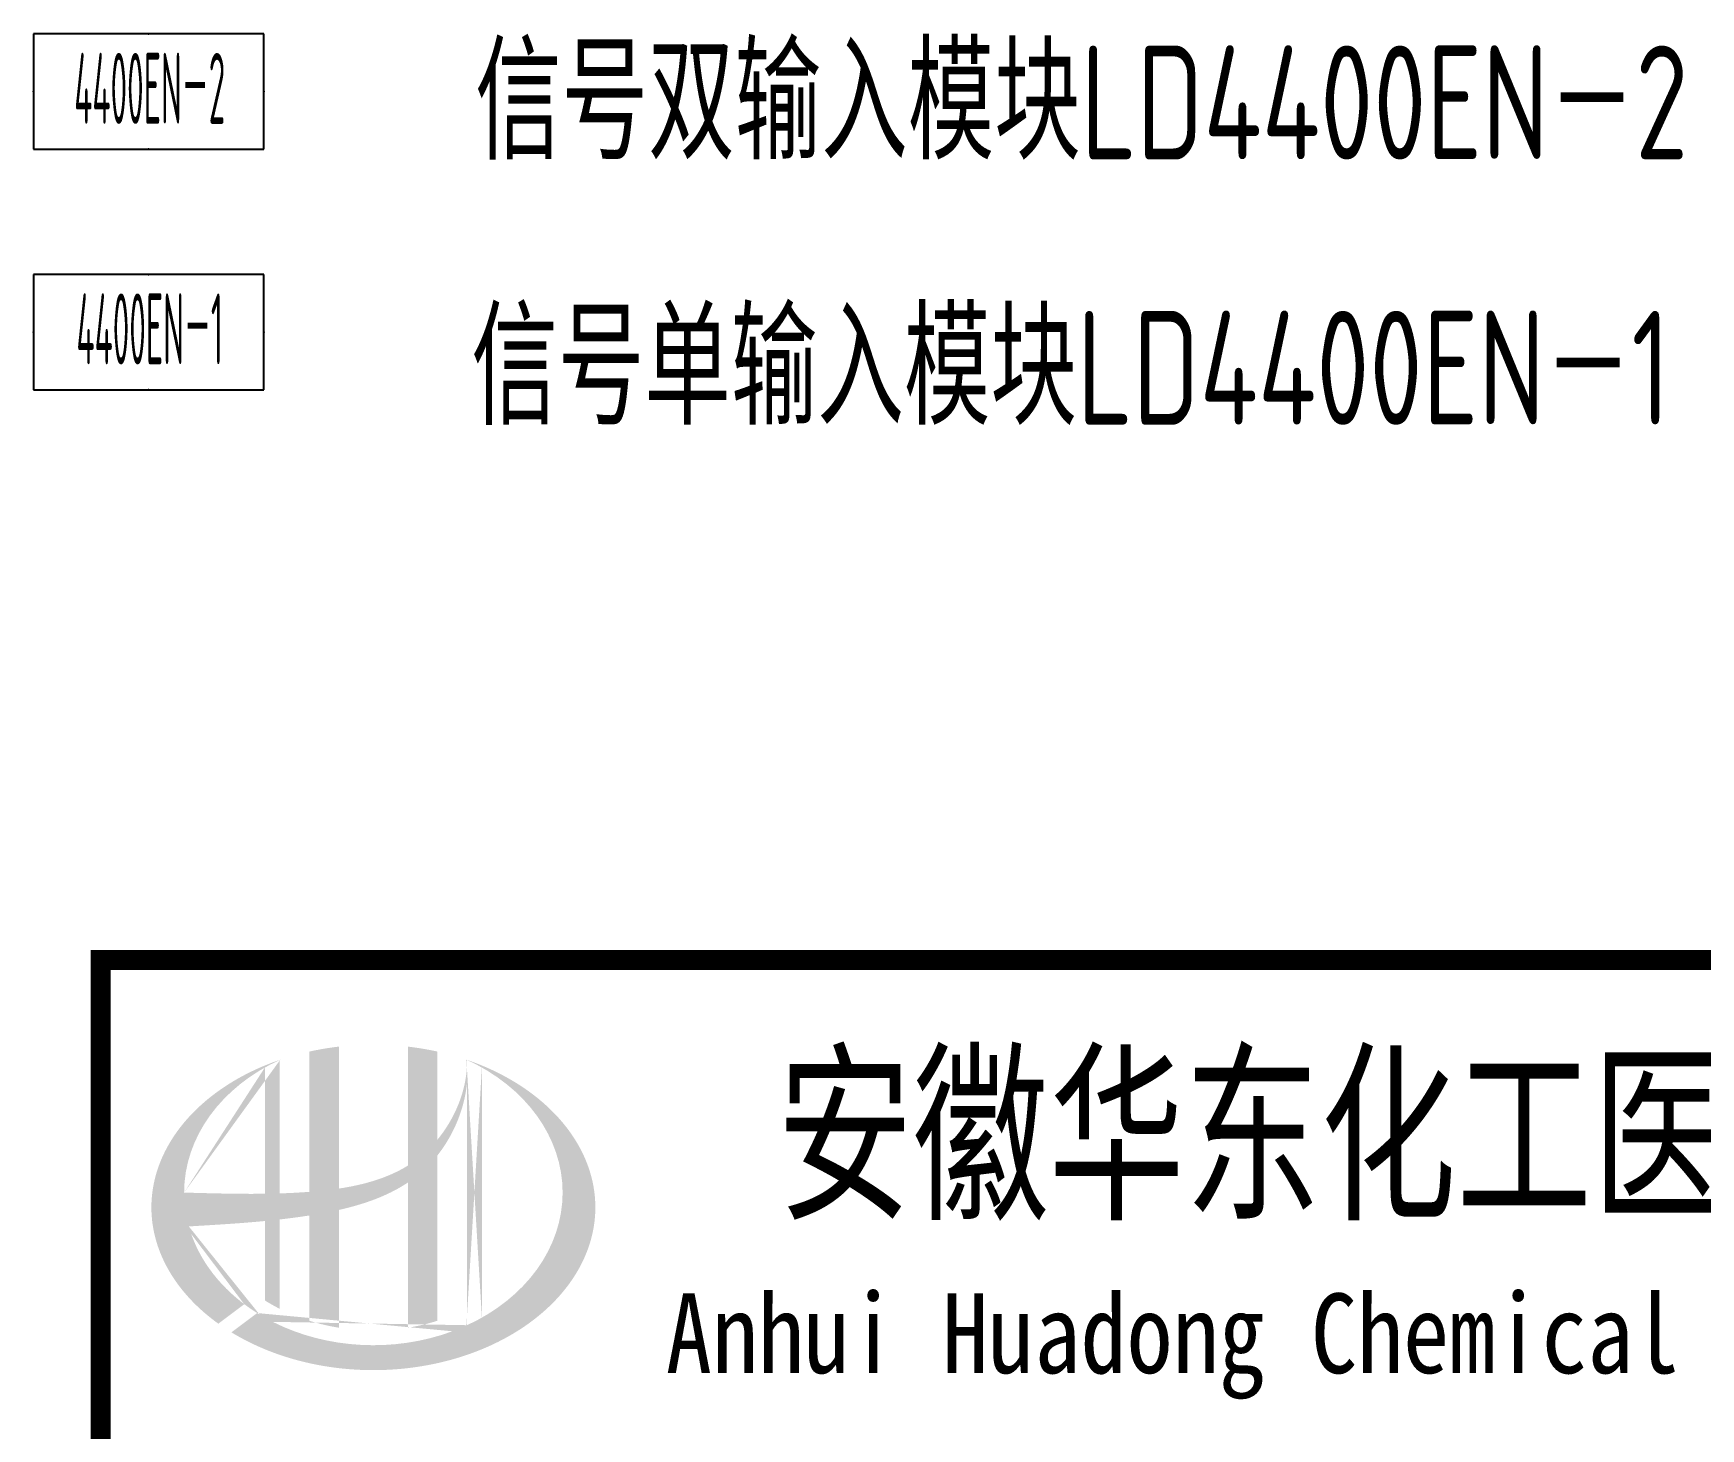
# Model space of a CAD drawing. Extents: x 6250600 to 6678662, y -692028 to -290561.
# Drawn here: x 6584201 to 6590059, y -367026 to -362122 of the extents above; entities that cross this region are included whole.
import ezdxf
from ezdxf.enums import TextEntityAlignment as Align

# ---------------------------------------------------------------- set-up
doc = ezdxf.new("R2010")
doc.units = 0
doc.header["$LTSCALE"] = 1000
doc.header["$MEASUREMENT"] = 0
doc.layers.get('0').update_dxf_attribs({"linetype": 'CONTINUOUS'})
doc.styles.add('_TEL_DIM', font='sceie.shx', dxfattribs={"width": 0.8, "height": 3.5, "bigfont": 'sceic.shx'})
doc.styles.add('ECEC_TQ_S', font='')
doc.styles.add('sceie', font='sceie.shx', dxfattribs={"width": 0.7, "bigfont": 'sceic.shx'})
doc.styles.get('ECEC_TQ_S').set_extended_font_data('SimSun')

# ---------------------------------------------------------------- blocks, each defined once
blk = doc.blocks.new('$equip$00001928')
for p, q in [((0.65, 0.65), (-0.65, 0.65)), ((-0.65, 0.65), (-0.65, 0)), ((0.65, 0), (0.65, 0.65)), ((-0.65, 0), (0.65, 0))]:
    blk.add_line(p, q)
for p in [(0, 0.65), (-0.65, 0.325), (0.65, 0.325), (0, 0)]:
    blk.add_point(p)
at = {"color": 7, "style": '_TEL_DIM'}
blk.add_attdef('$TEXT$', text='', height=0.34, dxfattribs=at).set_placement((0.0062, 0.343), align=Align.MIDDLE_CENTER)
at = {"color": 7, "style": '_TEL_DIM', "flags": 1}
blk.add_attdef('A', text='', height=0.00002, dxfattribs=at).set_placement((0, 0), align=Align.MIDDLE_CENTER)

msp = doc.modelspace()

# ---------------------------------------------------------------- hatches: boundary and pattern name
h = msp.add_hatch(color=256)
edge = h.paths.add_edge_path()
edge.add_spline(control_points=[(6585274.2, -366257.1), (6585280.3, -366255.7), (6585286.4, -366254.3), (6585335.5, -366242.4), (6585378.1, -366229.4), (6585453.1, -366198.3), (6585486, -366181.3), (6585516.8, -366160.7)], knot_values=[61.629012, 61.629012, 61.629012, 61.629012, 63.330431, 63.330431, 75.353634, 75.353634, 85.398649, 85.398649, 85.398649, 85.398649], degree=3, periodic=0)
edge.add_line((6585516.8, -366160.7), (6585516.8, -366670.9))
edge.add_spline(control_points=[(6585516.8, -366670.9), (6585534, -366668.2), (6585551, -366664.9), (6585585.8, -366656.8), (6585603.5, -366652), (6585620.8, -366646.5)], knot_values=[4.908456, 4.908456, 4.908456, 4.908456, 4.992821, 4.992821, 5.083034, 5.083034, 5.083034, 5.083034], degree=3, periodic=0)
edge.add_line((6585620.8, -366646.5), (6585620.8, -366065.1))
edge.add_spline(control_points=[(6585620.8, -366065.1), (6585629.5, -366054.1), (6585637.7, -366042.8), (6585663.8, -366003.1), (6585679.4, -365973.2), (6585708.7, -365900.4), (6585719.9, -365856.6), (6585724.6, -365811.3), (6585724.7, -365810), (6585724.8, -365808.7)], knot_values=[97.991744, 97.991744, 97.991744, 97.991744, 101.64219, 101.64219, 110.337975, 110.337975, 121.934322, 121.934322, 122.270691, 122.270691, 122.270691, 122.270691], degree=3, periodic=0)
edge.add_line((6585724.8, -365808.7), (6585724.8, -365738.3))
edge.add_spline(control_points=[(6585724.8, -365738.3), (6585724.8, -365746), (6585724.4, -365753.6), (6585723.8, -365761.3)], knot_values=[126.194075, 126.194075, 126.194075, 126.194075, 128.396762, 128.396762, 128.396762, 128.396762], degree=3, periodic=0)
edge.add_spline(control_points=[(6585723.8, -365761.3), (6585723.4, -365767.5), (6585722.7, -365773.7), (6585722, -365780)], knot_values=[124.417049, 124.417049, 124.417049, 124.417049, 126.194075, 126.194075, 126.194075, 126.194075], degree=3, periodic=0)
edge.add_spline(control_points=[(6585722, -365780), (6585720.8, -365789.1), (6585719.4, -365798.2), (6585717.6, -365807.3)], knot_values=[121.80529, 121.80529, 121.80529, 121.80529, 124.417049, 124.417049, 124.417049, 124.417049], degree=3, periodic=0)
edge.add_spline(control_points=[(6585717.6, -365807.3), (6585715.2, -365819.5), (6585712.2, -365831.6), (6585708.8, -365843.6)], knot_values=[118.31574, 118.31574, 118.31574, 118.31574, 121.80529, 121.80529, 121.80529, 121.80529], degree=3, periodic=0)
edge.add_spline(control_points=[(6585708.8, -365843.6), (6585705.3, -365855.7), (6585701.2, -365867.7), (6585696.7, -365879.6)], knot_values=[114.795988, 114.795988, 114.795988, 114.795988, 118.31574, 118.31574, 118.31574, 118.31574], degree=3, periodic=0)
edge.add_spline(control_points=[(6585696.7, -365879.6), (6585692.2, -365891.3), (6585687.2, -365902.8), (6585681.8, -365914.2)], knot_values=[111.329641, 111.329641, 111.329641, 111.329641, 114.795988, 114.795988, 114.795988, 114.795988], degree=3, periodic=0)
edge.add_spline(control_points=[(6585681.8, -365914.2), (6585676.2, -365925.7), (6585670.2, -365937.1), (6585663.8, -365948.1)], knot_values=[107.79529, 107.79529, 107.79529, 107.79529, 111.329641, 111.329641, 111.329641, 111.329641], degree=3, periodic=0)
edge.add_spline(control_points=[(6585663.8, -365948.1), (6585657.5, -365959), (6585650.7, -365969.5), (6585643.6, -365979.8)], knot_values=[104.343579, 104.343579, 104.343579, 104.343579, 107.79529, 107.79529, 107.79529, 107.79529], degree=3, periodic=0)
edge.add_spline(control_points=[(6585643.6, -365979.8), (6585636.4, -365990.2), (6585628.8, -366000.2), (6585620.8, -366009.9)], knot_values=[100.8507, 100.8507, 100.8507, 100.8507, 104.343579, 104.343579, 104.343579, 104.343579], degree=3, periodic=0)
edge.add_line((6585620.8, -366009.9), (6585620.8, -365700.6))
edge.add_spline(control_points=[(6585620.8, -365700.6), (6585586.8, -365693.1), (6585552, -365687.2), (6585516.8, -365683.1)], knot_values=[4.423999, 4.423999, 4.423999, 4.423999, 4.558741, 4.558741, 4.558741, 4.558741], degree=3, periodic=0)
edge.add_line((6585516.8, -365683.1), (6585516.8, -366101.2))
edge.add_spline(control_points=[(6585516.8, -366101.2), (6585444.9, -366145.8), (6585360.7, -366169), (6585274.2, -366182)], knot_values=[63.246215, 63.246215, 63.246215, 63.246215, 87.689124, 87.689124, 87.689124, 87.689124], degree=3, periodic=0)
edge.add_line((6585274.2, -366182), (6585274.2, -365683.1))
edge.add_spline(control_points=[(6585274.2, -365683.1), (6585239, -365687.2), (6585204.2, -365693.1), (6585170.2, -365700.6)], knot_values=[4.866038, 4.866038, 4.866038, 4.866038, 5.000777, 5.000777, 5.000777, 5.000777], degree=3, periodic=0)
edge.add_line((6585170.2, -365700.6), (6585170.2, -366193.5))
edge.add_spline(control_points=[(6585170.2, -366193.5), (6585168.5, -366193.6), (6585133.6, -366196.2), (6585098.9, -366198), (6585066.2, -366199)], knot_values=[43.657356, 43.657356, 43.657356, 43.657356, 44.134253, 53.497092, 53.497092, 53.497092, 53.497092], degree=3, periodic=0)
edge.add_line((6585066.2, -366199), (6585066.2, -365729.9))
edge.add_spline(control_points=[(6585066.2, -365729.9), (6585049.1, -365735.7), (6585032.4, -365742), (6585016, -365748.8)], knot_values=[5.14157, 5.14157, 5.14157, 5.14157, 5.212921, 5.212921, 5.212921, 5.212921], degree=3, periodic=0)
edge.add_spline(control_points=[(6585016, -365748.8), (6585009.1, -365751.6), (6585002.2, -365754.5), (6584970, -365768.7), (6584945.5, -365780.9), (6584922, -365794.1)], knot_values=[5.212921, 5.212921, 5.212921, 5.212921, 5.24296, 5.24296, 5.355623, 5.355623, 5.355623, 5.355623], degree=3, periodic=0)
edge.add_spline(control_points=[(6584922, -365794.1), (6584907.1, -365802.5), (6584892.7, -365811.2), (6584878.7, -365820.3)], knot_values=[5.355623, 5.355623, 5.355623, 5.355623, 5.426974, 5.426974, 5.426974, 5.426974], degree=3, periodic=0)
edge.add_spline(control_points=[(6584878.7, -365820.3), (6584871.3, -365825.2), (6584864, -365830.1), (6584850.5, -365839.6), (6584844.2, -365844.1), (6584838.1, -365848.7)], knot_values=[5.426974, 5.426974, 5.426974, 5.426974, 5.464765, 5.464765, 5.498325, 5.498325, 5.498325, 5.498325], degree=3, periodic=0)
edge.add_spline(control_points=[(6584838.1, -365848.7), (6584812, -365868.3), (6584788, -365889.1), (6584766.1, -365911.1)], knot_values=[5.498325, 5.498325, 5.498325, 5.498325, 5.641027, 5.641027, 5.641027, 5.641027], degree=3, periodic=0)
edge.add_spline(control_points=[(6584766.1, -365911.1), (6584759.1, -365918.1), (6584752.3, -365925.2), (6584731.9, -365947.8), (6584719, -365963.6), (6584707.2, -365979.8)], knot_values=[5.641027, 5.641027, 5.641027, 5.641027, 5.686569, 5.686569, 5.783729, 5.783729, 5.783729, 5.783729], degree=3, periodic=0)
edge.add_spline(control_points=[(6584707.2, -365979.8), (6584692.1, -366000.6), (6584678.8, -366022), (6584665.7, -366047), (6584664, -366050.1), (6584662.5, -366053.3)], knot_values=[5.783729, 5.783729, 5.783729, 5.783729, 5.908374, 5.908374, 5.92643, 5.92643, 5.92643, 5.92643], degree=3, periodic=0)
edge.add_spline(control_points=[(6584662.5, -366053.3), (6584650, -366078.4), (6584640, -366104.1), (6584632.4, -366130)], knot_values=[5.92643, 5.92643, 5.92643, 5.92643, 6.069132, 6.069132, 6.069132, 6.069132], degree=3, periodic=0)
edge.add_spline(control_points=[(6584632.4, -366130), (6584629.2, -366141.1), (6584626.5, -366152.3), (6584621.1, -366178.4), (6584618.8, -366193.5), (6584617.4, -366208.6)], knot_values=[6.069132, 6.069132, 6.069132, 6.069132, 6.130179, 6.130179, 6.211834, 6.211834, 6.211834, 6.211834], degree=3, periodic=0)
edge.add_spline(control_points=[(6584617.4, -366208.6), (6584616.1, -366221.7), (6584615.5, -366234.9), (6584615.5, -366248.1)], knot_values=[6.211834, 6.211834, 6.211834, 6.211834, 6.283185, 6.283185, 6.283185, 6.283185], degree=3, periodic=0)
edge.add_spline(control_points=[(6584615.5, -366248.1), (6584615.5, -366257.4), (6584615.8, -366266.8), (6584616.5, -366276.1)], knot_values=[6.283185, 6.283185, 6.283185, 6.283185, 6.333655, 6.333655, 6.333655, 6.333655], degree=3, periodic=0)
edge.add_spline(control_points=[(6584616.5, -366276.1), (6584617.7, -366294.7), (6584620.2, -366313.3), (6584624, -366331.9)], knot_values=[6.333655, 6.333655, 6.333655, 6.333655, 6.434594, 6.434594, 6.434594, 6.434594], degree=3, periodic=0)
edge.add_spline(control_points=[(6584624, -366331.9), (6584624.2, -366333.1), (6584624.5, -366334.3), (6584628.4, -366352.8), (6584633.2, -366370), (6584639, -366387)], knot_values=[6.434594, 6.434594, 6.434594, 6.434594, 6.441278, 6.441278, 6.535532, 6.535532, 6.535532, 6.535532], degree=3, periodic=0)
edge.add_spline(control_points=[(6584639, -366387), (6584645.3, -366405.2), (6584652.8, -366423.3), (6584661.6, -366441.1)], knot_values=[6.535532, 6.535532, 6.535532, 6.535532, 6.636471, 6.636471, 6.636471, 6.636471], degree=3, periodic=0)
edge.add_spline(control_points=[(6584661.6, -366441.1), (6584663.8, -366445.5), (6584666, -366450), (6584675.4, -366467.6), (6584683.1, -366480.7), (6584691.5, -366493.5)], knot_values=[6.636471, 6.636471, 6.636471, 6.636471, 6.661894, 6.661894, 6.73741, 6.73741, 6.73741, 6.73741], degree=3, periodic=0)
edge.add_spline(control_points=[(6584691.5, -366493.5), (6584702.6, -366510.7), (6584715, -366527.5), (6584728.5, -366543.9)], knot_values=[6.73741, 6.73741, 6.73741, 6.73741, 6.838349, 6.838349, 6.838349, 6.838349], degree=3, periodic=0)
edge.add_spline(control_points=[(6584728.5, -366543.9), (6584734.5, -366551), (6584740.6, -366558.1), (6584755.1, -366574), (6584763.7, -366582.9), (6584772.5, -366591.5)], knot_values=[6.838349, 6.838349, 6.838349, 6.838349, 6.88251, 6.88251, 6.939288, 6.939288, 6.939288, 6.939288], degree=3, periodic=0)
edge.add_spline(control_points=[(6584772.5, -366591.5), (6584788.3, -366606.9), (6584805.2, -366621.7), (6584823.1, -366635.9)], knot_values=[6.939288, 6.939288, 6.939288, 6.939288, 7.040227, 7.040227, 7.040227, 7.040227], degree=3, periodic=0)
edge.add_spline(control_points=[(6584823.1, -366635.9), (6584832, -366643), (6584841.2, -366650), (6584850.7, -366656.7)], knot_values=[7.040227, 7.040227, 7.040227, 7.040227, 7.090696, 7.090696, 7.090696, 7.090696], degree=3, periodic=0)
edge.add_line((6584850.7, -366656.7), (6584941.8, -366588.4))
edge.add_ellipse((6585395.5, -366196.1), major_axis=(665, 0), ratio=0.806676, start_angle=192.81901, end_angle=226.98533, ccw=False)
edge.add_spline(control_points=[(6584747.1, -366315.1), (6584771.1, -366313.6), (6584795.2, -366312.2), (6584883.9, -366306.7), (6584948.7, -366302.4), (6585014.2, -366296)], knot_values=[11.398263, 11.398263, 11.398263, 11.398263, 18.40729, 18.40729, 37.18094, 37.18094, 37.18094, 37.18094], degree=3, periodic=0)
edge.add_line((6585014.2, -366296), (6585014.2, -366575.1))
edge.add_spline(control_points=[(6585014.2, -366575.1), (6585017.7, -366577.3), (6585021.3, -366579.5), (6585038.3, -366589.7), (6585052, -366597.3), (6585066.2, -366604.5)], knot_values=[4.049945, 4.049945, 4.049945, 4.049945, 4.072021, 4.072021, 4.153257, 4.153257, 4.153257, 4.153257], degree=3, periodic=0)
edge.add_line((6585066.2, -366604.5), (6585066.2, -366290.6))
edge.add_spline(control_points=[(6585066.2, -366290.6), (6585098.4, -366286.9), (6585130.7, -366282.7), (6585165.6, -366277.3), (6585167.9, -366276.9), (6585170.2, -366276.6)], knot_values=[42.135009, 42.135009, 42.135009, 42.135009, 51.307228, 51.307228, 51.948574, 51.948574, 51.948574, 51.948574], degree=3, periodic=0)
edge.add_line((6585170.2, -366276.6), (6585170.2, -366646.5))
edge.add_spline(control_points=[(6585170.2, -366646.5), (6585203.8, -366657.1), (6585238.7, -366665.3), (6585274.2, -366670.9)], knot_values=[4.34174, 4.34174, 4.34174, 4.34174, 4.516316, 4.516316, 4.516316, 4.516316], degree=3, periodic=0)
edge.add_line((6585274.2, -366670.9), (6585274.2, -366257.1))
edge = h.paths.add_edge_path(flags=16)
edge.add_ellipse((6585395.5, -366196.1), major_axis=(665, 0), ratio=0.806676, start_angle=124.98746, end_angle=179.99898, ccw=False)
edge.add_line((6585014.2, -365756.6), (6585014.2, -366200.2))
edge.add_spline(control_points=[(6585014.2, -366200.2), (6584918.8, -366201.5), (6584824.9, -366198.5), (6584730.5, -366196.1)], knot_values=[11.27373, 11.27373, 11.27373, 11.27373, 38.687513, 38.687513, 38.687513, 38.687513], degree=3, periodic=0)
edge = h.paths.add_edge_path()
edge.add_spline(control_points=[(6584896.7, -366687.2), (6584927.7, -366706.2), (6584960.9, -366723.5), (6585045.5, -366760.7), (6585098.8, -366778.6), (6585209.5, -366805.2), (6585267, -366813.9), (6585383.1, -366821.6), (6585441.8, -366820.7), (6585557.3, -366809.2), (6585614.2, -366798.7), (6585723.2, -366768.6), (6585775.4, -366749.1), (6585872.3, -366702.2), (6585917, -366674.9), (6585997, -366613.9), (6586032.2, -366580.4), (6586091.5, -366508.9), (6586115.6, -366471), (6586152, -366392.9), (6586164.3, -366352.7), (6586176.9, -366271.5), (6586177.1, -366230.5), (6586165.7, -366149), (6586153.9, -366108.5), (6586118.3, -366029.8), (6586094.5, -365991.6), (6586035.6, -365919.4), (6586000.6, -365885.5), (6585920.8, -365823.8), (6585876, -365796.1), (6585794.9, -365756.3), (6585760.5, -365742.1), (6585724.8, -365729.9)], knot_values=[0.886421, 0.886421, 0.886421, 0.886421, 1.040557, 1.040557, 1.261172, 1.261172, 1.481788, 1.481788, 1.702404, 1.702404, 1.92302, 1.92302, 2.143636, 2.143636, 2.364252, 2.364252, 2.584868, 2.584868, 2.805484, 2.805484, 3.026099, 3.026099, 3.246715, 3.246715, 3.46852, 3.46852, 3.690325, 3.690325, 3.91213, 3.91213, 4.133935, 4.133935, 4.283209, 4.283209, 4.283209, 4.283209], degree=3, periodic=0)
edge.add_line((6585724.8, -365729.9), (6585724.8, -365729.9))
edge.add_spline(control_points=[(6585724.8, -365730), (6585724.9, -365732.8), (6585724.9, -365735.5), (6585724.8, -365738.3)], knot_values=[128.396762, 128.396762, 128.396762, 128.396762, 129.192193, 129.192193, 129.192193, 129.192193], degree=3, periodic=0)
edge.add_line((6585724.8, -365738.3), (6585724.8, -366662.2))
edge.add_ellipse((6585395.5, -366196.1), major_axis=(665, 0), ratio=0.806676, start_angle=232.10542, end_angle=299.68334, ccw=False)
edge.add_line((6584987, -366619.5), (6584896.7, -366687.2))
edge = h.paths.add_edge_path(flags=16)
edge.add_ellipse((6585395.5, -366196.1), major_axis=(665, 0), ratio=0.806676, start_angle=304.98746, end_angle=415.01211, ccw=False)
edge.add_line((6585776.8, -366635.6), (6585776.8, -365756.6))
h = msp.add_hatch(color=256)
edge = h.paths.add_edge_path()
edge.add_spline(control_points=[(6585274.2, -366257.1), (6585280.3, -366255.7), (6585286.4, -366254.3), (6585335.5, -366242.4), (6585378.1, -366229.4), (6585453.1, -366198.3), (6585486, -366181.3), (6585516.8, -366160.7)], knot_values=[61.629012, 61.629012, 61.629012, 61.629012, 63.330431, 63.330431, 75.353634, 75.353634, 85.398649, 85.398649, 85.398649, 85.398649], degree=3, periodic=0)
edge.add_line((6585516.8, -366160.7), (6585516.8, -366670.9))
edge.add_spline(control_points=[(6585516.8, -366670.9), (6585534, -366668.2), (6585551, -366664.9), (6585585.8, -366656.8), (6585603.5, -366652), (6585620.8, -366646.5)], knot_values=[4.908456, 4.908456, 4.908456, 4.908456, 4.992821, 4.992821, 5.083034, 5.083034, 5.083034, 5.083034], degree=3, periodic=0)
edge.add_line((6585620.8, -366646.5), (6585620.8, -366065.1))
edge.add_spline(control_points=[(6585620.8, -366065.1), (6585629.5, -366054.1), (6585637.7, -366042.8), (6585663.8, -366003.1), (6585679.4, -365973.2), (6585708.7, -365900.4), (6585719.9, -365856.6), (6585724.6, -365811.3), (6585724.7, -365810), (6585724.8, -365808.7)], knot_values=[97.991744, 97.991744, 97.991744, 97.991744, 101.64219, 101.64219, 110.337975, 110.337975, 121.934322, 121.934322, 122.270691, 122.270691, 122.270691, 122.270691], degree=3, periodic=0)
edge.add_line((6585724.8, -365808.7), (6585724.8, -365738.3))
edge.add_spline(control_points=[(6585724.8, -365738.3), (6585724.8, -365746), (6585724.4, -365753.6), (6585723.8, -365761.3)], knot_values=[126.194075, 126.194075, 126.194075, 126.194075, 128.396762, 128.396762, 128.396762, 128.396762], degree=3, periodic=0)
edge.add_spline(control_points=[(6585723.8, -365761.3), (6585723.4, -365767.5), (6585722.7, -365773.7), (6585722, -365780)], knot_values=[124.417049, 124.417049, 124.417049, 124.417049, 126.194075, 126.194075, 126.194075, 126.194075], degree=3, periodic=0)
edge.add_spline(control_points=[(6585722, -365780), (6585720.8, -365789.1), (6585719.4, -365798.2), (6585717.6, -365807.3)], knot_values=[121.80529, 121.80529, 121.80529, 121.80529, 124.417049, 124.417049, 124.417049, 124.417049], degree=3, periodic=0)
edge.add_spline(control_points=[(6585717.6, -365807.3), (6585715.2, -365819.5), (6585712.2, -365831.6), (6585708.8, -365843.6)], knot_values=[118.31574, 118.31574, 118.31574, 118.31574, 121.80529, 121.80529, 121.80529, 121.80529], degree=3, periodic=0)
edge.add_spline(control_points=[(6585708.8, -365843.6), (6585705.3, -365855.7), (6585701.2, -365867.7), (6585696.7, -365879.6)], knot_values=[114.795988, 114.795988, 114.795988, 114.795988, 118.31574, 118.31574, 118.31574, 118.31574], degree=3, periodic=0)
edge.add_spline(control_points=[(6585696.7, -365879.6), (6585692.2, -365891.3), (6585687.2, -365902.8), (6585681.8, -365914.2)], knot_values=[111.329641, 111.329641, 111.329641, 111.329641, 114.795988, 114.795988, 114.795988, 114.795988], degree=3, periodic=0)
edge.add_spline(control_points=[(6585681.8, -365914.2), (6585676.2, -365925.7), (6585670.2, -365937.1), (6585663.8, -365948.1)], knot_values=[107.79529, 107.79529, 107.79529, 107.79529, 111.329641, 111.329641, 111.329641, 111.329641], degree=3, periodic=0)
edge.add_spline(control_points=[(6585663.8, -365948.1), (6585657.5, -365959), (6585650.7, -365969.5), (6585643.6, -365979.8)], knot_values=[104.343579, 104.343579, 104.343579, 104.343579, 107.79529, 107.79529, 107.79529, 107.79529], degree=3, periodic=0)
edge.add_spline(control_points=[(6585643.6, -365979.8), (6585636.4, -365990.2), (6585628.8, -366000.2), (6585620.8, -366009.9)], knot_values=[100.8507, 100.8507, 100.8507, 100.8507, 104.343579, 104.343579, 104.343579, 104.343579], degree=3, periodic=0)
edge.add_line((6585620.8, -366009.9), (6585620.8, -365700.6))
edge.add_spline(control_points=[(6585620.8, -365700.6), (6585586.8, -365693.1), (6585552, -365687.2), (6585516.8, -365683.1)], knot_values=[4.423999, 4.423999, 4.423999, 4.423999, 4.558741, 4.558741, 4.558741, 4.558741], degree=3, periodic=0)
edge.add_line((6585516.8, -365683.1), (6585516.8, -366101.2))
edge.add_spline(control_points=[(6585516.8, -366101.2), (6585444.9, -366145.8), (6585360.7, -366169), (6585274.2, -366182)], knot_values=[63.246215, 63.246215, 63.246215, 63.246215, 87.689124, 87.689124, 87.689124, 87.689124], degree=3, periodic=0)
edge.add_line((6585274.2, -366182), (6585274.2, -365683.1))
edge.add_spline(control_points=[(6585274.2, -365683.1), (6585239, -365687.2), (6585204.2, -365693.1), (6585170.2, -365700.6)], knot_values=[4.866038, 4.866038, 4.866038, 4.866038, 5.000777, 5.000777, 5.000777, 5.000777], degree=3, periodic=0)
edge.add_line((6585170.2, -365700.6), (6585170.2, -366193.5))
edge.add_spline(control_points=[(6585170.2, -366193.5), (6585168.5, -366193.6), (6585133.6, -366196.2), (6585098.9, -366198), (6585066.2, -366199)], knot_values=[43.657356, 43.657356, 43.657356, 43.657356, 44.134253, 53.497092, 53.497092, 53.497092, 53.497092], degree=3, periodic=0)
edge.add_line((6585066.2, -366199), (6585066.2, -365729.9))
edge.add_spline(control_points=[(6585066.2, -365729.9), (6585049.1, -365735.7), (6585032.4, -365742), (6585016, -365748.8)], knot_values=[5.14157, 5.14157, 5.14157, 5.14157, 5.212921, 5.212921, 5.212921, 5.212921], degree=3, periodic=0)
edge.add_spline(control_points=[(6585016, -365748.8), (6585009.1, -365751.6), (6585002.2, -365754.5), (6584970, -365768.7), (6584945.5, -365780.9), (6584922, -365794.1)], knot_values=[5.212921, 5.212921, 5.212921, 5.212921, 5.24296, 5.24296, 5.355623, 5.355623, 5.355623, 5.355623], degree=3, periodic=0)
edge.add_spline(control_points=[(6584922, -365794.1), (6584907.1, -365802.5), (6584892.7, -365811.2), (6584878.7, -365820.3)], knot_values=[5.355623, 5.355623, 5.355623, 5.355623, 5.426974, 5.426974, 5.426974, 5.426974], degree=3, periodic=0)
edge.add_spline(control_points=[(6584878.7, -365820.3), (6584871.3, -365825.2), (6584864, -365830.1), (6584850.5, -365839.6), (6584844.2, -365844.1), (6584838.1, -365848.7)], knot_values=[5.426974, 5.426974, 5.426974, 5.426974, 5.464765, 5.464765, 5.498325, 5.498325, 5.498325, 5.498325], degree=3, periodic=0)
edge.add_spline(control_points=[(6584838.1, -365848.7), (6584812, -365868.3), (6584788, -365889.1), (6584766.1, -365911.1)], knot_values=[5.498325, 5.498325, 5.498325, 5.498325, 5.641027, 5.641027, 5.641027, 5.641027], degree=3, periodic=0)
edge.add_spline(control_points=[(6584766.1, -365911.1), (6584759.1, -365918.1), (6584752.3, -365925.2), (6584731.9, -365947.8), (6584719, -365963.6), (6584707.2, -365979.8)], knot_values=[5.641027, 5.641027, 5.641027, 5.641027, 5.686569, 5.686569, 5.783729, 5.783729, 5.783729, 5.783729], degree=3, periodic=0)
edge.add_spline(control_points=[(6584707.2, -365979.8), (6584692.1, -366000.6), (6584678.8, -366022), (6584665.7, -366047), (6584664, -366050.1), (6584662.5, -366053.3)], knot_values=[5.783729, 5.783729, 5.783729, 5.783729, 5.908374, 5.908374, 5.92643, 5.92643, 5.92643, 5.92643], degree=3, periodic=0)
edge.add_spline(control_points=[(6584662.5, -366053.3), (6584650, -366078.4), (6584640, -366104.1), (6584632.4, -366130)], knot_values=[5.92643, 5.92643, 5.92643, 5.92643, 6.069132, 6.069132, 6.069132, 6.069132], degree=3, periodic=0)
edge.add_spline(control_points=[(6584632.4, -366130), (6584629.2, -366141.1), (6584626.5, -366152.3), (6584621.1, -366178.4), (6584618.8, -366193.5), (6584617.4, -366208.6)], knot_values=[6.069132, 6.069132, 6.069132, 6.069132, 6.130179, 6.130179, 6.211834, 6.211834, 6.211834, 6.211834], degree=3, periodic=0)
edge.add_spline(control_points=[(6584617.4, -366208.6), (6584616.1, -366221.7), (6584615.5, -366234.9), (6584615.5, -366248.1)], knot_values=[6.211834, 6.211834, 6.211834, 6.211834, 6.283185, 6.283185, 6.283185, 6.283185], degree=3, periodic=0)
edge.add_spline(control_points=[(6584615.5, -366248.1), (6584615.5, -366257.4), (6584615.8, -366266.8), (6584616.5, -366276.1)], knot_values=[6.283185, 6.283185, 6.283185, 6.283185, 6.333655, 6.333655, 6.333655, 6.333655], degree=3, periodic=0)
edge.add_spline(control_points=[(6584616.5, -366276.1), (6584617.7, -366294.7), (6584620.2, -366313.3), (6584624, -366331.9)], knot_values=[6.333655, 6.333655, 6.333655, 6.333655, 6.434594, 6.434594, 6.434594, 6.434594], degree=3, periodic=0)
edge.add_spline(control_points=[(6584624, -366331.9), (6584624.2, -366333.1), (6584624.5, -366334.3), (6584628.4, -366352.8), (6584633.2, -366370), (6584639, -366387)], knot_values=[6.434594, 6.434594, 6.434594, 6.434594, 6.441278, 6.441278, 6.535532, 6.535532, 6.535532, 6.535532], degree=3, periodic=0)
edge.add_spline(control_points=[(6584639, -366387), (6584645.3, -366405.2), (6584652.8, -366423.3), (6584661.6, -366441.1)], knot_values=[6.535532, 6.535532, 6.535532, 6.535532, 6.636471, 6.636471, 6.636471, 6.636471], degree=3, periodic=0)
edge.add_spline(control_points=[(6584661.6, -366441.1), (6584663.8, -366445.5), (6584666, -366450), (6584675.4, -366467.6), (6584683.1, -366480.7), (6584691.5, -366493.5)], knot_values=[6.636471, 6.636471, 6.636471, 6.636471, 6.661894, 6.661894, 6.73741, 6.73741, 6.73741, 6.73741], degree=3, periodic=0)
edge.add_spline(control_points=[(6584691.5, -366493.5), (6584702.6, -366510.7), (6584715, -366527.5), (6584728.5, -366543.9)], knot_values=[6.73741, 6.73741, 6.73741, 6.73741, 6.838349, 6.838349, 6.838349, 6.838349], degree=3, periodic=0)
edge.add_spline(control_points=[(6584728.5, -366543.9), (6584734.5, -366551), (6584740.6, -366558.1), (6584755.1, -366574), (6584763.7, -366582.9), (6584772.5, -366591.5)], knot_values=[6.838349, 6.838349, 6.838349, 6.838349, 6.88251, 6.88251, 6.939288, 6.939288, 6.939288, 6.939288], degree=3, periodic=0)
edge.add_spline(control_points=[(6584772.5, -366591.5), (6584788.3, -366606.9), (6584805.2, -366621.7), (6584823.1, -366635.9)], knot_values=[6.939288, 6.939288, 6.939288, 6.939288, 7.040227, 7.040227, 7.040227, 7.040227], degree=3, periodic=0)
edge.add_spline(control_points=[(6584823.1, -366635.9), (6584832, -366643), (6584841.2, -366650), (6584850.7, -366656.7)], knot_values=[7.040227, 7.040227, 7.040227, 7.040227, 7.090696, 7.090696, 7.090696, 7.090696], degree=3, periodic=0)
edge.add_line((6584850.7, -366656.7), (6584941.8, -366588.4))
edge.add_ellipse((6585395.5, -366196.1), major_axis=(665, 0), ratio=0.806676, start_angle=192.81901, end_angle=226.98533, ccw=False)
edge.add_spline(control_points=[(6584747.1, -366315.1), (6584771.1, -366313.6), (6584795.2, -366312.2), (6584883.9, -366306.7), (6584948.7, -366302.4), (6585014.2, -366296)], knot_values=[11.398263, 11.398263, 11.398263, 11.398263, 18.40729, 18.40729, 37.18094, 37.18094, 37.18094, 37.18094], degree=3, periodic=0)
edge.add_line((6585014.2, -366296), (6585014.2, -366575.1))
edge.add_spline(control_points=[(6585014.2, -366575.1), (6585017.7, -366577.3), (6585021.3, -366579.5), (6585038.3, -366589.7), (6585052, -366597.3), (6585066.2, -366604.5)], knot_values=[4.049945, 4.049945, 4.049945, 4.049945, 4.072021, 4.072021, 4.153257, 4.153257, 4.153257, 4.153257], degree=3, periodic=0)
edge.add_line((6585066.2, -366604.5), (6585066.2, -366290.6))
edge.add_spline(control_points=[(6585066.2, -366290.6), (6585098.4, -366286.9), (6585130.7, -366282.7), (6585165.6, -366277.3), (6585167.9, -366276.9), (6585170.2, -366276.6)], knot_values=[42.135009, 42.135009, 42.135009, 42.135009, 51.307228, 51.307228, 51.948574, 51.948574, 51.948574, 51.948574], degree=3, periodic=0)
edge.add_line((6585170.2, -366276.6), (6585170.2, -366646.5))
edge.add_spline(control_points=[(6585170.2, -366646.5), (6585203.8, -366657.1), (6585238.7, -366665.3), (6585274.2, -366670.9)], knot_values=[4.34174, 4.34174, 4.34174, 4.34174, 4.516316, 4.516316, 4.516316, 4.516316], degree=3, periodic=0)
edge.add_line((6585274.2, -366670.9), (6585274.2, -366257.1))
edge = h.paths.add_edge_path(flags=16)
edge.add_ellipse((6585395.5, -366196.1), major_axis=(665, 0), ratio=0.806676, start_angle=124.98746, end_angle=179.99898, ccw=False)
edge.add_line((6585014.2, -365756.6), (6585014.2, -366200.2))
edge.add_spline(control_points=[(6585014.2, -366200.2), (6584918.8, -366201.5), (6584824.9, -366198.5), (6584730.5, -366196.1)], knot_values=[11.27373, 11.27373, 11.27373, 11.27373, 38.687513, 38.687513, 38.687513, 38.687513], degree=3, periodic=0)
edge = h.paths.add_edge_path()
edge.add_spline(control_points=[(6584896.7, -366687.2), (6584927.7, -366706.2), (6584960.9, -366723.5), (6585045.5, -366760.7), (6585098.8, -366778.6), (6585209.5, -366805.2), (6585267, -366813.9), (6585383.1, -366821.6), (6585441.8, -366820.7), (6585557.3, -366809.2), (6585614.2, -366798.7), (6585723.2, -366768.6), (6585775.4, -366749.1), (6585872.3, -366702.2), (6585917, -366674.9), (6585997, -366613.9), (6586032.2, -366580.4), (6586091.5, -366508.9), (6586115.6, -366471), (6586152, -366392.9), (6586164.3, -366352.7), (6586176.9, -366271.5), (6586177.1, -366230.5), (6586165.7, -366149), (6586153.9, -366108.5), (6586118.3, -366029.8), (6586094.5, -365991.6), (6586035.6, -365919.4), (6586000.6, -365885.5), (6585920.8, -365823.8), (6585876, -365796.1), (6585794.9, -365756.3), (6585760.5, -365742.1), (6585724.8, -365729.9)], knot_values=[0.886421, 0.886421, 0.886421, 0.886421, 1.040557, 1.040557, 1.261172, 1.261172, 1.481788, 1.481788, 1.702404, 1.702404, 1.92302, 1.92302, 2.143636, 2.143636, 2.364252, 2.364252, 2.584868, 2.584868, 2.805484, 2.805484, 3.026099, 3.026099, 3.246715, 3.246715, 3.46852, 3.46852, 3.690325, 3.690325, 3.91213, 3.91213, 4.133935, 4.133935, 4.283209, 4.283209, 4.283209, 4.283209], degree=3, periodic=0)
edge.add_line((6585724.8, -365729.9), (6585724.8, -365729.9))
edge.add_spline(control_points=[(6585724.8, -365730), (6585724.9, -365732.8), (6585724.9, -365735.5), (6585724.8, -365738.3)], knot_values=[128.396762, 128.396762, 128.396762, 128.396762, 129.192193, 129.192193, 129.192193, 129.192193], degree=3, periodic=0)
edge.add_line((6585724.8, -365738.3), (6585724.8, -366662.2))
edge.add_ellipse((6585395.5, -366196.1), major_axis=(665, 0), ratio=0.806676, start_angle=232.10542, end_angle=299.68334, ccw=False)
edge.add_line((6584987, -366619.5), (6584896.7, -366687.2))
edge = h.paths.add_edge_path(flags=16)
edge.add_ellipse((6585395.5, -366196.1), major_axis=(665, 0), ratio=0.806676, start_angle=304.98746, end_angle=415.01211, ccw=False)
edge.add_line((6585776.8, -366635.6), (6585776.8, -365756.6))

# ---------------------------------------------------------------- linework, layer by layer
msp.add_lwpolyline([(6602437.7, -365378.7, 70, 70, 0), (6584437.7, -365378.7, 70, 70, 0), (6584437.7, -371378.7, 0, 0, 0)], format="xyseb")
at = {"const_width": 70}
msp.add_lwpolyline([(6584437.7, -365378.7), (6584437.7, -371378.7)], dxfattribs=at)

# ---------------------------------------------------------------- block references
ref = msp.add_blockref('$equip$00001928', (6584605.7, -362529.3), dxfattribs=dict(xscale=623.0767500000075, yscale=623.0767500000075, zscale=623.0767500000075))
ref.add_attrib('$TEXT$', '4400EN－2', dxfattribs={"color": 7, "height": 249.23, "style": '_TEL_DIM', "width": 0.4}).set_placement((6584609.6, -362315.6), align=Align.MIDDLE_CENTER)
ref = msp.add_blockref('$equip$00001928', (6584605.7, -363374.7), dxfattribs=dict(xscale=623.0767500000075, yscale=623.0767500000075, zscale=623.0767500000075))
ref.add_attrib('$TEXT$', '4400EN－1', dxfattribs={"color": 7, "height": 249.23, "style": '_TEL_DIM', "width": 0.4}).set_placement((6584609.6, -363161), align=Align.MIDDLE_CENTER)

# ---------------------------------------------------------------- texts
at = {"style": 'sceie', "width": 0.8}
for s, p in [('信号双输入模块LD4400EN－2', (6585753.1, -362565.1)), ('信号单输入模块LD4400EN－1', (6585739.6, -363497.6))]:
    msp.add_text(s, height=400, dxfattribs=at).set_placement(p)
at = {"style": 'ECEC_TQ_S'}
for s, height, width, p in [('安徽华东化工医药工程有限责任公司', 500, 0.7, (6590632.6, -365978.7)), ('安徽华东化工医药工程有限责任公司', 500, 0.7, (6590632.6, -365978.7)), ('Anhui Huadong Chemical & Medical Engineering Co.,Ltd', 280, 0.85, (6590632.6, -366728.7)), ('Anhui Huadong Chemical & Medical Engineering Co.,Ltd', 280, 0.85, (6590632.6, -366728.7))]:
    msp.add_text(s, height=height, dxfattribs=dict(at, width=width)).set_placement(p, align=Align.MIDDLE)

doc.saveas('drawing.dxf')
